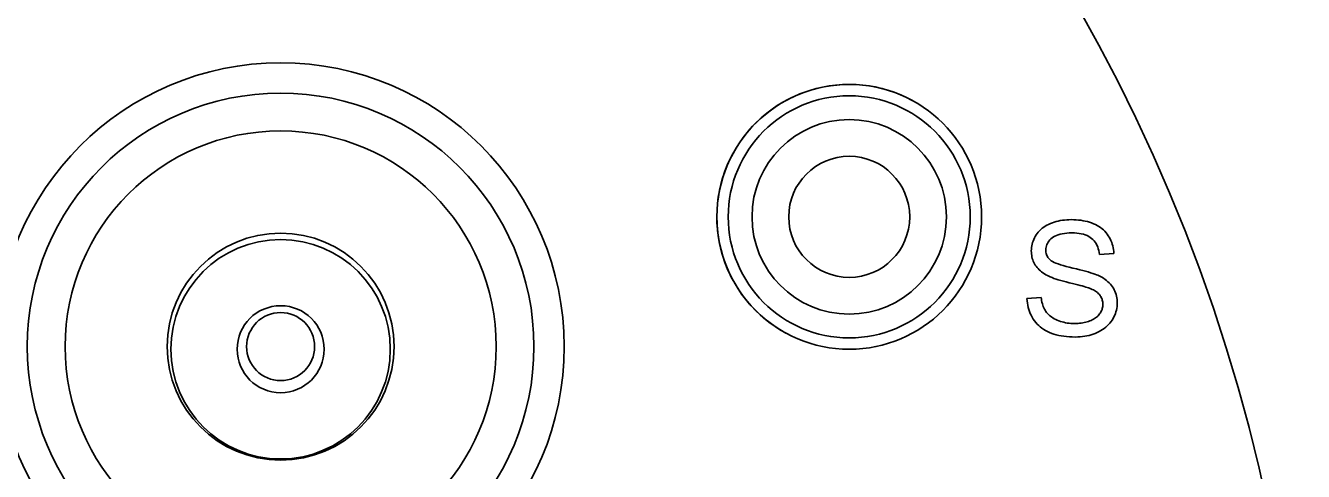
# Model space of a CAD drawing. Extents: x 23 to 417, y 3 to 294.
# Drawn here: x 153.62 to 166.29, y 112.77 to 117.19 of the extents above; entities that cross this region are included whole.
import ezdxf

# ---------------------------------------------------------------- set-up
doc = ezdxf.new("R2010")
doc.units = 0
doc.layers.get('0').update_dxf_attribs({"lineweight": 13})

msp = doc.modelspace()

# ---------------------------------------------------------------- linework, layer by layer
at = {"color": 7, "lineweight": 35, "ltscale": 0.000472129}
msp.add_line((163.7277, 115.1966), (163.7441, 115.206), dxfattribs=at)
at = {"color": 7, "lineweight": 35, "ltscale": 0.000483133}
msp.add_line((163.7441, 115.206), (163.7613, 115.2148), dxfattribs=at)
at = {"color": 7, "lineweight": 35, "ltscale": 0.000495701}
msp.add_line((163.7613, 115.2148), (163.7794, 115.2228), dxfattribs=at)
at = {"color": 7, "lineweight": 35, "ltscale": 0.000503632}
msp.add_line((163.7794, 115.2228), (163.7982, 115.2301), dxfattribs=at)
at = {"color": 7, "lineweight": 35, "ltscale": 0.000506748}
msp.add_line((163.7982, 115.2301), (163.8174, 115.2366), dxfattribs=at)
at = {"color": 7, "lineweight": 35, "ltscale": 0.000510779}
msp.add_line((163.8174, 115.2366), (163.837, 115.2424), dxfattribs=at)
at = {"color": 7, "lineweight": 35, "ltscale": 0.000515919}
msp.add_line((163.837, 115.2424), (163.857, 115.2474), dxfattribs=at)
at = {"color": 7, "lineweight": 35, "ltscale": 0.00052149}
msp.add_line((163.857, 115.2474), (163.8775, 115.2516), dxfattribs=at)
at = {"color": 7, "lineweight": 35, "ltscale": 0.000528402}
msp.add_line((163.8775, 115.2516), (163.8983, 115.255), dxfattribs=at)
at = {"color": 7, "lineweight": 35, "ltscale": 0.000536093}
msp.add_line((163.8983, 115.255), (163.9196, 115.2577), dxfattribs=at)
at = {"color": 7, "lineweight": 35, "ltscale": 0.000543979}
msp.add_line((163.9196, 115.2577), (163.9413, 115.2596), dxfattribs=at)
at = {"color": 7, "lineweight": 35, "ltscale": 0.000552924}
msp.add_line((163.9413, 115.2596), (163.9633, 115.2608), dxfattribs=at)
at = {"color": 7, "lineweight": 35, "ltscale": 0.000562842}
msp.add_line((163.9633, 115.2608), (163.9859, 115.2612), dxfattribs=at)
at = {"color": 7, "lineweight": 35, "ltscale": 0.000618062}
msp.add_line((163.9859, 115.2612), (164.0106, 115.2608), dxfattribs=at)
at = {"color": 7, "lineweight": 35, "ltscale": 0.000604141}
msp.add_line((164.0106, 115.2608), (164.0347, 115.2596), dxfattribs=at)
at = {"color": 7, "lineweight": 35, "ltscale": 0.000590657}
msp.add_line((164.0347, 115.2596), (164.0583, 115.2576), dxfattribs=at)
at = {"color": 7, "lineweight": 35, "ltscale": 0.000577972}
msp.add_line((164.0583, 115.2576), (164.0812, 115.2547), dxfattribs=at)
at = {"color": 7, "lineweight": 35, "ltscale": 0.000566362}
msp.add_line((164.0812, 115.2547), (164.1036, 115.2511), dxfattribs=at)
at = {"color": 7, "lineweight": 35, "ltscale": 0.000555312}
msp.add_line((164.1036, 115.2511), (164.1253, 115.2467), dxfattribs=at)
at = {"color": 7, "lineweight": 35, "ltscale": 0.00054527}
msp.add_line((164.1253, 115.2467), (164.1465, 115.2414), dxfattribs=at)
at = {"color": 7, "lineweight": 35, "ltscale": 0.000536418}
msp.add_line((164.1465, 115.2414), (164.1671, 115.2354), dxfattribs=at)
at = {"color": 7, "lineweight": 35, "ltscale": 0.000528291}
msp.add_line((164.1671, 115.2354), (164.1871, 115.2286), dxfattribs=at)
at = {"color": 7, "lineweight": 35, "ltscale": 0.000521616}
msp.add_line((164.1871, 115.2286), (164.2065, 115.2209), dxfattribs=at)
at = {"color": 7, "lineweight": 35, "ltscale": 0.000512054}
msp.add_line((164.2065, 115.2209), (164.2252, 115.2125), dxfattribs=at)
at = {"color": 7, "lineweight": 35, "ltscale": 0.000500589}
msp.add_line((164.2252, 115.2125), (164.2429, 115.2033), dxfattribs=at)
at = {"color": 7, "lineweight": 35, "ltscale": 0.000490427}
msp.add_line((164.2429, 115.2033), (164.2598, 115.1933), dxfattribs=at)
at = {"color": 7, "lineweight": 35, "ltscale": 0.000424906}
msp.add_line((163.6136, 115.065), (163.6208, 115.0803), dxfattribs=at)
at = {"color": 7, "lineweight": 35, "ltscale": 0.000430658}
msp.add_line((163.6208, 115.0803), (163.629, 115.0955), dxfattribs=at)
at = {"color": 7, "lineweight": 35, "ltscale": 0.000438125}
msp.add_line((163.629, 115.0955), (163.6382, 115.1104), dxfattribs=at)
at = {"color": 7, "lineweight": 35, "ltscale": 0.000441069}
msp.add_line((163.6382, 115.1104), (163.6484, 115.1248), dxfattribs=at)
at = {"color": 7, "lineweight": 35, "ltscale": 0.000440076}
msp.add_line((163.6484, 115.1248), (163.6593, 115.1386), dxfattribs=at)
at = {"color": 7, "lineweight": 35, "ltscale": 0.000441071}
msp.add_line((163.6593, 115.1386), (163.6712, 115.1516), dxfattribs=at)
at = {"color": 7, "lineweight": 35, "ltscale": 0.000443725}
msp.add_line((163.6712, 115.1516), (163.684, 115.1639), dxfattribs=at)
at = {"color": 7, "lineweight": 35, "ltscale": 0.000448199}
msp.add_line((163.684, 115.1639), (163.6977, 115.1755), dxfattribs=at)
at = {"color": 7, "lineweight": 35, "ltscale": 0.000454384}
msp.add_line((163.6977, 115.1755), (163.7123, 115.1864), dxfattribs=at)
at = {"color": 7, "lineweight": 35, "ltscale": 0.000462706}
msp.add_line((163.7123, 115.1864), (163.7277, 115.1966), dxfattribs=at)
at = {"color": 7, "lineweight": 35, "ltscale": 0.000387281}
msp.add_line((163.7952, 115.0805), (163.7834, 115.0704), dxfattribs=at)
at = {"color": 7, "lineweight": 35, "ltscale": 0.000402629}
msp.add_line((163.8082, 115.0899), (163.7952, 115.0805), dxfattribs=at)
at = {"color": 7, "lineweight": 35, "ltscale": 0.000420454}
msp.add_line((163.8228, 115.0983), (163.8082, 115.0899), dxfattribs=at)
at = {"color": 7, "lineweight": 35, "ltscale": 0.000441484}
msp.add_line((163.8388, 115.1057), (163.8228, 115.0983), dxfattribs=at)
at = {"color": 7, "lineweight": 35, "ltscale": 0.000465803}
msp.add_line((163.8563, 115.1121), (163.8388, 115.1057), dxfattribs=at)
at = {"color": 7, "lineweight": 35, "ltscale": 0.000492959}
msp.add_line((163.8753, 115.1176), (163.8563, 115.1121), dxfattribs=at)
at = {"color": 7, "lineweight": 35, "ltscale": 0.000522407}
msp.add_line((163.8957, 115.122), (163.8753, 115.1176), dxfattribs=at)
at = {"color": 7, "lineweight": 35, "ltscale": 0.000553856}
msp.add_line((163.9176, 115.1255), (163.8957, 115.122), dxfattribs=at)
at = {"color": 7, "lineweight": 35, "ltscale": 0.000586913}
msp.add_line((163.9409, 115.128), (163.9176, 115.1255), dxfattribs=at)
at = {"color": 7, "lineweight": 35, "ltscale": 0.000621383}
msp.add_line((163.9657, 115.1295), (163.9409, 115.128), dxfattribs=at)
at = {"color": 7, "lineweight": 35, "ltscale": 0.000657284}
msp.add_line((163.992, 115.13), (163.9657, 115.1295), dxfattribs=at)
at = {"color": 7, "lineweight": 35, "ltscale": 0.000632718}
msp.add_line((164.0173, 115.1294), (163.992, 115.13), dxfattribs=at)
at = {"color": 7, "lineweight": 35, "ltscale": 0.000602216}
msp.add_line((164.0413, 115.1278), (164.0173, 115.1294), dxfattribs=at)
at = {"color": 7, "lineweight": 35, "ltscale": 0.000573402}
msp.add_line((164.0641, 115.1251), (164.0413, 115.1278), dxfattribs=at)
at = {"color": 7, "lineweight": 35, "ltscale": 0.000545958}
msp.add_line((164.0856, 115.1212), (164.0641, 115.1251), dxfattribs=at)
at = {"color": 7, "lineweight": 35, "ltscale": 0.000520722}
msp.add_line((164.1059, 115.1163), (164.0856, 115.1212), dxfattribs=at)
at = {"color": 7, "lineweight": 35, "ltscale": 0.000497485}
msp.add_line((164.1248, 115.1103), (164.1059, 115.1163), dxfattribs=at)
at = {"color": 7, "lineweight": 35, "ltscale": 0.000476709}
msp.add_line((164.1425, 115.1033), (164.1248, 115.1103), dxfattribs=at)
at = {"color": 7, "lineweight": 35, "ltscale": 0.000459086}
msp.add_line((164.159, 115.0951), (164.1425, 115.1033), dxfattribs=at)
at = {"color": 7, "lineweight": 35, "ltscale": 0.000444545}
msp.add_line((164.1742, 115.0858), (164.159, 115.0951), dxfattribs=at)
at = {"color": 7, "lineweight": 35, "ltscale": 0.000433286}
msp.add_line((164.1881, 115.0755), (164.1742, 115.0858), dxfattribs=at)
at = {"color": 7, "lineweight": 35, "ltscale": 0.000427486}
msp.add_line((164.2008, 115.0641), (164.1881, 115.0755), dxfattribs=at)
at = {"color": 7, "lineweight": 35, "ltscale": 0.00048181}
msp.add_line((164.2598, 115.1933), (164.2759, 115.1826), dxfattribs=at)
at = {"color": 7, "lineweight": 35, "ltscale": 0.000474757}
msp.add_line((164.2759, 115.1826), (164.291, 115.1711), dxfattribs=at)
at = {"color": 7, "lineweight": 35, "ltscale": 0.000469898}
msp.add_line((164.291, 115.1711), (164.3053, 115.1589), dxfattribs=at)
at = {"color": 7, "lineweight": 35, "ltscale": 0.000465956}
msp.add_line((164.3053, 115.1589), (164.3186, 115.1459), dxfattribs=at)
at = {"color": 7, "lineweight": 35, "ltscale": 0.000464625}
msp.add_line((164.3186, 115.1459), (164.3311, 115.1321), dxfattribs=at)
at = {"color": 7, "lineweight": 35, "ltscale": 0.000464504}
msp.add_line((164.3311, 115.1321), (164.3427, 115.1176), dxfattribs=at)
at = {"color": 7, "lineweight": 35, "ltscale": 0.000466649}
msp.add_line((164.3427, 115.1176), (164.3534, 115.1023), dxfattribs=at)
at = {"color": 7, "lineweight": 35, "ltscale": 0.0004662}
msp.add_line((164.3534, 115.1023), (164.3633, 115.0865), dxfattribs=at)
at = {"color": 7, "lineweight": 35, "ltscale": 0.000463206}
msp.add_line((164.3633, 115.0865), (164.3721, 115.0702), dxfattribs=at)
at = {"color": 7, "lineweight": 35, "ltscale": 0.00042331}
msp.add_line((163.5899, 114.9512), (163.5904, 114.9681), dxfattribs=at)
at = {"color": 7, "lineweight": 35, "ltscale": 0.000384093}
msp.add_line((163.5903, 114.9358), (163.5899, 114.9512), dxfattribs=at)
at = {"color": 7, "lineweight": 35, "ltscale": 0.000418986}
msp.add_line((163.5904, 114.9681), (163.5918, 114.9848), dxfattribs=at)
at = {"color": 7, "lineweight": 35, "ltscale": 0.000416391}
msp.add_line((163.5918, 114.9848), (163.5942, 115.0013), dxfattribs=at)
at = {"color": 7, "lineweight": 35, "ltscale": 0.000415266}
msp.add_line((163.5942, 115.0013), (163.5976, 115.0175), dxfattribs=at)
at = {"color": 7, "lineweight": 35, "ltscale": 0.000415318}
msp.add_line((163.5976, 115.0175), (163.602, 115.0336), dxfattribs=at)
at = {"color": 7, "lineweight": 35, "ltscale": 0.000417185}
msp.add_line((163.602, 115.0336), (163.6073, 115.0494), dxfattribs=at)
at = {"color": 7, "lineweight": 35, "ltscale": 0.000420128}
msp.add_line((163.6073, 115.0494), (163.6136, 115.065), dxfattribs=at)
at = {"color": 7, "lineweight": 35, "ltscale": 0.000344241}
msp.add_line((163.734, 114.9749), (163.7334, 114.9611), dxfattribs=at)
at = {"color": 7, "lineweight": 35, "ltscale": 0.000298023}
msp.add_line((163.7334, 114.9611), (163.7338, 114.9492), dxfattribs=at)
at = {"color": 7, "lineweight": 35, "ltscale": 0.000288849}
msp.add_line((163.7338, 114.9492), (163.7351, 114.9377), dxfattribs=at)
at = {"color": 7, "lineweight": 35, "ltscale": 0.000337083}
msp.add_line((163.7359, 114.9882), (163.734, 114.9749), dxfattribs=at)
at = {"color": 7, "lineweight": 35, "ltscale": 0.000332954}
msp.add_line((163.739, 115.0012), (163.7359, 114.9882), dxfattribs=at)
at = {"color": 7, "lineweight": 35, "ltscale": 0.00033161}
msp.add_line((163.7433, 115.0137), (163.739, 115.0012), dxfattribs=at)
at = {"color": 7, "lineweight": 35, "ltscale": 0.000333613}
msp.add_line((163.7488, 115.0259), (163.7433, 115.0137), dxfattribs=at)
at = {"color": 7, "lineweight": 35, "ltscale": 0.000338954}
msp.add_line((163.7556, 115.0376), (163.7488, 115.0259), dxfattribs=at)
at = {"color": 7, "lineweight": 35, "ltscale": 0.000347224}
msp.add_line((163.7637, 115.0489), (163.7556, 115.0376), dxfattribs=at)
at = {"color": 7, "lineweight": 35, "ltscale": 0.000357865}
msp.add_line((163.7729, 115.0599), (163.7637, 115.0489), dxfattribs=at)
at = {"color": 7, "lineweight": 35, "ltscale": 0.00037143}
msp.add_line((163.7834, 115.0704), (163.7729, 115.0599), dxfattribs=at)
at = {"color": 7, "lineweight": 35, "ltscale": 0.000426303}
msp.add_line((164.2124, 115.0516), (164.2008, 115.0641), dxfattribs=at)
at = {"color": 7, "lineweight": 35, "ltscale": 0.000428092}
msp.add_line((164.223, 115.0381), (164.2124, 115.0516), dxfattribs=at)
at = {"color": 7, "lineweight": 35, "ltscale": 0.000433521}
msp.add_line((164.2324, 115.0235), (164.223, 115.0381), dxfattribs=at)
at = {"color": 7, "lineweight": 35, "ltscale": 0.000442089}
msp.add_line((164.2407, 115.0079), (164.2324, 115.0235), dxfattribs=at)
at = {"color": 7, "lineweight": 35, "ltscale": 0.000453719}
msp.add_line((164.248, 114.9913), (164.2407, 115.0079), dxfattribs=at)
at = {"color": 7, "lineweight": 35, "ltscale": 0.000467952}
msp.add_line((164.2541, 114.9736), (164.248, 114.9913), dxfattribs=at)
at = {"color": 7, "lineweight": 35, "ltscale": 0.000484703}
msp.add_line((164.2592, 114.9549), (164.2541, 114.9736), dxfattribs=at)
at = {"color": 7, "lineweight": 35, "ltscale": 0.000503865}
msp.add_line((164.2631, 114.9351), (164.2592, 114.9549), dxfattribs=at)
at = {"color": 7, "lineweight": 35, "ltscale": 0.000461753}
msp.add_line((164.3721, 115.0702), (164.38, 115.0535), dxfattribs=at)
at = {"color": 7, "lineweight": 35, "ltscale": 0.000461748}
msp.add_line((164.38, 115.0535), (164.387, 115.0364), dxfattribs=at)
at = {"color": 7, "lineweight": 35, "ltscale": 0.00046296}
msp.add_line((164.387, 115.0364), (164.393, 115.0189), dxfattribs=at)
at = {"color": 7, "lineweight": 35, "ltscale": 0.000465827}
msp.add_line((164.393, 115.0189), (164.398, 115.0009), dxfattribs=at)
at = {"color": 7, "lineweight": 35, "ltscale": 0.000469902}
msp.add_line((164.398, 115.0009), (164.4021, 114.9826), dxfattribs=at)
at = {"color": 7, "lineweight": 35, "ltscale": 0.000475491}
msp.add_line((164.4021, 114.9826), (164.4053, 114.9638), dxfattribs=at)
at = {"color": 7, "lineweight": 35, "ltscale": 0.000482599}
msp.add_line((164.4053, 114.9638), (164.4074, 114.9447), dxfattribs=at)
at = {"color": 7, "lineweight": 35, "ltscale": 0.000377372}
msp.add_line((163.5915, 114.9208), (163.5903, 114.9358), dxfattribs=at)
at = {"color": 7, "lineweight": 35, "ltscale": 0.000372098}
msp.add_line((163.5934, 114.906), (163.5915, 114.9208), dxfattribs=at)
at = {"color": 7, "lineweight": 35, "ltscale": 0.000367906}
msp.add_line((163.5962, 114.8915), (163.5934, 114.906), dxfattribs=at)
at = {"color": 7, "lineweight": 35, "ltscale": 0.000364941}
msp.add_line((163.5998, 114.8774), (163.5962, 114.8915), dxfattribs=at)
at = {"color": 7, "lineweight": 35, "ltscale": 0.000363034}
msp.add_line((163.6041, 114.8635), (163.5998, 114.8774), dxfattribs=at)
at = {"color": 7, "lineweight": 35, "ltscale": 0.000362276}
msp.add_line((163.6092, 114.85), (163.6041, 114.8635), dxfattribs=at)
at = {"color": 7, "lineweight": 35, "ltscale": 0.000363205}
msp.add_line((163.6152, 114.8367), (163.6092, 114.85), dxfattribs=at)
at = {"color": 7, "lineweight": 35, "ltscale": 0.000364953}
msp.add_line((163.6219, 114.8238), (163.6152, 114.8367), dxfattribs=at)
at = {"color": 7, "lineweight": 35, "ltscale": 0.000367901}
msp.add_line((163.6294, 114.8111), (163.6219, 114.8238), dxfattribs=at)
at = {"color": 7, "lineweight": 35, "ltscale": 0.000281724}
msp.add_line((163.7351, 114.9377), (163.7373, 114.9267), dxfattribs=at)
at = {"color": 7, "lineweight": 35, "ltscale": 0.00027627}
msp.add_line((163.7373, 114.9267), (163.7404, 114.9161), dxfattribs=at)
at = {"color": 7, "lineweight": 35, "ltscale": 0.000272984}
msp.add_line((163.7404, 114.9161), (163.7443, 114.9059), dxfattribs=at)
at = {"color": 7, "lineweight": 35, "ltscale": 0.000272155}
msp.add_line((163.7443, 114.9059), (163.7491, 114.8961), dxfattribs=at)
at = {"color": 7, "lineweight": 35, "ltscale": 0.000273354}
msp.add_line((163.7491, 114.8961), (163.7548, 114.8868), dxfattribs=at)
at = {"color": 7, "lineweight": 35, "ltscale": 0.000276434}
msp.add_line((163.7548, 114.8868), (163.7614, 114.8779), dxfattribs=at)
at = {"color": 7, "lineweight": 35, "ltscale": 0.000281797}
msp.add_line((163.7614, 114.8779), (163.7688, 114.8694), dxfattribs=at)
at = {"color": 7, "lineweight": 35, "ltscale": 0.000289134}
msp.add_line((163.7688, 114.8694), (163.7771, 114.8614), dxfattribs=at)
at = {"color": 7, "lineweight": 35, "ltscale": 0.000317254}
msp.add_line((163.7771, 114.8614), (163.7871, 114.8535), dxfattribs=at)
at = {"color": 7, "lineweight": 35, "ltscale": 0.000374745}
msp.add_line((163.7871, 114.8535), (163.7999, 114.8456), dxfattribs=at)
at = {"color": 7, "lineweight": 35, "ltscale": 0.00043569}
msp.add_line((163.7999, 114.8456), (163.8154, 114.8377), dxfattribs=at)
at = {"color": 7, "lineweight": 35, "ltscale": 0.000498827}
msp.add_line((163.8154, 114.8377), (163.8337, 114.8298), dxfattribs=at)
at = {"color": 7, "lineweight": 35, "ltscale": 0.000563233}
msp.add_line((163.8337, 114.8298), (163.8547, 114.8217), dxfattribs=at)
at = {"color": 7, "lineweight": 35, "ltscale": 0.000628613}
msp.add_line((163.8547, 114.8217), (163.8786, 114.8137), dxfattribs=at)
at = {"color": 7, "lineweight": 35, "ltscale": 0.000525297}
msp.add_line((164.266, 114.9143), (164.2631, 114.9351), dxfattribs=at)
at = {"color": 7, "lineweight": 35, "ltscale": 0.003578}
msp.add_line((164.4087, 114.9251), (164.266, 114.9143), dxfattribs=at)
at = {"color": 7, "lineweight": 35, "ltscale": 0.000490798}
msp.add_line((164.4074, 114.9447), (164.4087, 114.9251), dxfattribs=at)
at = {"color": 7, "lineweight": 35, "ltscale": 0.000371143}
msp.add_line((163.6377, 114.7988), (163.6294, 114.8111), dxfattribs=at)
at = {"color": 7, "lineweight": 35, "ltscale": 0.000375209}
msp.add_line((163.6469, 114.7869), (163.6377, 114.7988), dxfattribs=at)
at = {"color": 7, "lineweight": 35, "ltscale": 0.0003801}
msp.add_line((163.6568, 114.7754), (163.6469, 114.7869), dxfattribs=at)
at = {"color": 7, "lineweight": 35, "ltscale": 0.000386427}
msp.add_line((163.6676, 114.7643), (163.6568, 114.7754), dxfattribs=at)
at = {"color": 7, "lineweight": 35, "ltscale": 0.000394243}
msp.add_line((163.6792, 114.7536), (163.6676, 114.7643), dxfattribs=at)
at = {"color": 7, "lineweight": 35, "ltscale": 0.000402755}
msp.add_line((163.6916, 114.7434), (163.6792, 114.7536), dxfattribs=at)
at = {"color": 7, "lineweight": 35, "ltscale": 0.000412798}
msp.add_line((163.7048, 114.7335), (163.6916, 114.7434), dxfattribs=at)
at = {"color": 7, "lineweight": 35, "ltscale": 0.000423814}
msp.add_line((163.7189, 114.724), (163.7048, 114.7335), dxfattribs=at)
at = {"color": 7, "lineweight": 35, "ltscale": 0.000435609}
msp.add_line((163.7338, 114.715), (163.7189, 114.724), dxfattribs=at)
at = {"color": 7, "lineweight": 35, "ltscale": 0.000448053}
msp.add_line((163.7495, 114.7064), (163.7338, 114.715), dxfattribs=at)
at = {"color": 7, "lineweight": 35, "ltscale": 0.000372843}
msp.add_line((163.7629, 114.6997), (163.7495, 114.7064), dxfattribs=at)
at = {"color": 7, "lineweight": 35, "ltscale": 0.00041604}
msp.add_line((163.7781, 114.693), (163.7629, 114.6997), dxfattribs=at)
at = {"color": 7, "lineweight": 35, "ltscale": 0.000695186}
msp.add_line((163.8786, 114.8137), (163.9052, 114.8056), dxfattribs=at)
at = {"color": 7, "lineweight": 35, "ltscale": 0.000761649}
msp.add_line((163.9052, 114.8056), (163.9345, 114.7975), dxfattribs=at)
at = {"color": 7, "lineweight": 35, "ltscale": 0.000829076}
msp.add_line((163.9345, 114.7975), (163.9667, 114.7894), dxfattribs=at)
at = {"color": 7, "lineweight": 35, "ltscale": 0.000896601}
msp.add_line((163.9667, 114.7894), (164.0016, 114.7812), dxfattribs=at)
at = {"color": 7, "lineweight": 35, "ltscale": 0.000902013}
msp.add_line((164.0016, 114.7812), (164.0368, 114.7731), dxfattribs=at)
at = {"color": 7, "lineweight": 35, "ltscale": 0.000845352}
msp.add_line((164.0368, 114.7731), (164.0696, 114.7652), dxfattribs=at)
at = {"color": 7, "lineweight": 35, "ltscale": 0.000788826}
msp.add_line((164.0696, 114.7652), (164.1002, 114.7575), dxfattribs=at)
at = {"color": 7, "lineweight": 35, "ltscale": 0.000732397}
msp.add_line((164.1002, 114.7575), (164.1286, 114.75), dxfattribs=at)
at = {"color": 7, "lineweight": 35, "ltscale": 0.000675846}
msp.add_line((164.1286, 114.75), (164.1546, 114.7427), dxfattribs=at)
at = {"color": 7, "lineweight": 35, "ltscale": 0.000619703}
msp.add_line((164.1546, 114.7427), (164.1783, 114.7356), dxfattribs=at)
at = {"color": 7, "lineweight": 35, "ltscale": 0.000564054}
msp.add_line((164.1783, 114.7356), (164.1998, 114.7288), dxfattribs=at)
at = {"color": 7, "lineweight": 35, "ltscale": 0.000508134}
msp.add_line((164.1998, 114.7288), (164.219, 114.7221), dxfattribs=at)
at = {"color": 7, "lineweight": 35, "ltscale": 0.000452766}
msp.add_line((164.219, 114.7221), (164.236, 114.7157), dxfattribs=at)
at = {"color": 7, "lineweight": 35, "ltscale": 0.000397879}
msp.add_line((164.236, 114.7157), (164.2506, 114.7094), dxfattribs=at)
at = {"color": 7, "lineweight": 35, "ltscale": 0.000531795}
msp.add_line((164.2506, 114.7094), (164.2697, 114.7001), dxfattribs=at)
at = {"color": 7, "lineweight": 35, "ltscale": 0.000514478}
msp.add_line((164.2697, 114.7001), (164.2878, 114.6903), dxfattribs=at)
at = {"color": 7, "lineweight": 35, "ltscale": 0.000459554}
msp.add_line((163.7952, 114.6862), (163.7781, 114.693), dxfattribs=at)
at = {"color": 7, "lineweight": 35, "ltscale": 0.000503679}
msp.add_line((163.8141, 114.6793), (163.7952, 114.6862), dxfattribs=at)
at = {"color": 7, "lineweight": 35, "ltscale": 0.000548358}
msp.add_line((163.8349, 114.6723), (163.8141, 114.6793), dxfattribs=at)
at = {"color": 7, "lineweight": 35, "ltscale": 0.000593076}
msp.add_line((163.8575, 114.6652), (163.8349, 114.6723), dxfattribs=at)
at = {"color": 7, "lineweight": 35, "ltscale": 0.000638111}
msp.add_line((163.882, 114.6581), (163.8575, 114.6652), dxfattribs=at)
at = {"color": 7, "lineweight": 35, "ltscale": 0.000683251}
msp.add_line((163.9084, 114.6509), (163.882, 114.6581), dxfattribs=at)
at = {"color": 7, "lineweight": 35, "ltscale": 0.00072883}
msp.add_line((163.9366, 114.6435), (163.9084, 114.6509), dxfattribs=at)
at = {"color": 7, "lineweight": 35, "ltscale": 0.000774342}
msp.add_line((163.9667, 114.6361), (163.9366, 114.6435), dxfattribs=at)
at = {"color": 7, "lineweight": 35, "ltscale": 0.000769206}
msp.add_line((163.9966, 114.6289), (163.9667, 114.6361), dxfattribs=at)
at = {"color": 7, "lineweight": 35, "ltscale": 0.00071353}
msp.add_line((164.0243, 114.622), (163.9966, 114.6289), dxfattribs=at)
at = {"color": 7, "lineweight": 35, "ltscale": 0.000658165}
msp.add_line((164.0498, 114.6156), (164.0243, 114.622), dxfattribs=at)
at = {"color": 7, "lineweight": 35, "ltscale": 0.000602556}
msp.add_line((164.0731, 114.6095), (164.0498, 114.6156), dxfattribs=at)
at = {"color": 7, "lineweight": 35, "ltscale": 0.00054688}
msp.add_line((164.0943, 114.6038), (164.0731, 114.6095), dxfattribs=at)
at = {"color": 7, "lineweight": 35, "ltscale": 0.000491404}
msp.add_line((164.1132, 114.5985), (164.0943, 114.6038), dxfattribs=at)
at = {"color": 7, "lineweight": 35, "ltscale": 0.000436097}
msp.add_line((164.1299, 114.5936), (164.1132, 114.5985), dxfattribs=at)
at = {"color": 7, "lineweight": 35, "ltscale": 0.00038044}
msp.add_line((164.1445, 114.5891), (164.1299, 114.5936), dxfattribs=at)
at = {"color": 7, "lineweight": 35, "ltscale": 0.000325434}
msp.add_line((164.1568, 114.585), (164.1445, 114.5891), dxfattribs=at)
at = {"color": 7, "lineweight": 35, "ltscale": 0.000270278}
msp.add_line((164.167, 114.5813), (164.1568, 114.585), dxfattribs=at)
at = {"color": 7, "lineweight": 35, "ltscale": 0.000369602}
msp.add_line((164.1807, 114.5758), (164.167, 114.5813), dxfattribs=at)
at = {"color": 7, "lineweight": 35, "ltscale": 0.000353755}
msp.add_line((164.1936, 114.57), (164.1807, 114.5758), dxfattribs=at)
at = {"color": 7, "lineweight": 35, "ltscale": 0.000338171}
msp.add_line((164.2057, 114.564), (164.1936, 114.57), dxfattribs=at)
at = {"color": 7, "lineweight": 35, "ltscale": 0.000498067}
msp.add_line((164.2878, 114.6903), (164.3049, 114.6801), dxfattribs=at)
at = {"color": 7, "lineweight": 35, "ltscale": 0.000482772}
msp.add_line((164.3049, 114.6801), (164.321, 114.6693), dxfattribs=at)
at = {"color": 7, "lineweight": 35, "ltscale": 0.000468702}
msp.add_line((164.321, 114.6693), (164.336, 114.6581), dxfattribs=at)
at = {"color": 7, "lineweight": 35, "ltscale": 0.000456351}
msp.add_line((164.336, 114.6581), (164.35, 114.6464), dxfattribs=at)
at = {"color": 7, "lineweight": 35, "ltscale": 0.000444869}
msp.add_line((164.35, 114.6464), (164.3629, 114.6342), dxfattribs=at)
at = {"color": 7, "lineweight": 35, "ltscale": 0.000435361}
msp.add_line((164.3629, 114.6342), (164.3749, 114.6215), dxfattribs=at)
at = {"color": 7, "lineweight": 35, "ltscale": 0.000427305}
msp.add_line((164.3749, 114.6215), (164.3858, 114.6084), dxfattribs=at)
at = {"color": 7, "lineweight": 35, "ltscale": 0.000421263}
msp.add_line((164.3858, 114.6084), (164.3956, 114.5947), dxfattribs=at)
at = {"color": 7, "lineweight": 35, "ltscale": 0.000416726}
msp.add_line((164.3956, 114.5947), (164.4045, 114.5806), dxfattribs=at)
at = {"color": 7, "lineweight": 35, "ltscale": 0.000414078}
msp.add_line((164.4045, 114.5806), (164.4125, 114.5661), dxfattribs=at)
at = {"color": 7, "lineweight": 35, "ltscale": 0.003524}
msp.add_line((163.5469, 114.4784), (163.6873, 114.4907), dxfattribs=at)
at = {"color": 7, "lineweight": 35, "ltscale": 0.00055895}
msp.add_line((163.5481, 114.4561), (163.5469, 114.4784), dxfattribs=at)
at = {"color": 7, "lineweight": 35, "ltscale": 0.000549436}
msp.add_line((163.5504, 114.4343), (163.5481, 114.4561), dxfattribs=at)
at = {"color": 7, "lineweight": 35, "ltscale": 0.000418414}
msp.add_line((163.6873, 114.4907), (163.6896, 114.4741), dxfattribs=at)
at = {"color": 7, "lineweight": 35, "ltscale": 0.000405171}
msp.add_line((163.6896, 114.4741), (163.6924, 114.4582), dxfattribs=at)
at = {"color": 7, "lineweight": 35, "ltscale": 0.000393099}
msp.add_line((163.6924, 114.4582), (163.6957, 114.4428), dxfattribs=at)
at = {"color": 7, "lineweight": 35, "ltscale": 0.000381389}
msp.add_line((163.6957, 114.4428), (163.6996, 114.428), dxfattribs=at)
at = {"color": 7, "lineweight": 35, "ltscale": 0.000323618}
msp.add_line((164.2171, 114.5578), (164.2057, 114.564), dxfattribs=at)
at = {"color": 7, "lineweight": 35, "ltscale": 0.000309484}
msp.add_line((164.2276, 114.5512), (164.2171, 114.5578), dxfattribs=at)
at = {"color": 7, "lineweight": 35, "ltscale": 0.000296194}
msp.add_line((164.2373, 114.5445), (164.2276, 114.5512), dxfattribs=at)
at = {"color": 7, "lineweight": 35, "ltscale": 0.000284045}
msp.add_line((164.2463, 114.5375), (164.2373, 114.5445), dxfattribs=at)
at = {"color": 7, "lineweight": 35, "ltscale": 0.000272535}
msp.add_line((164.2544, 114.5302), (164.2463, 114.5375), dxfattribs=at)
at = {"color": 7, "lineweight": 35, "ltscale": 0.000262801}
msp.add_line((164.2617, 114.5227), (164.2544, 114.5302), dxfattribs=at)
at = {"color": 7, "lineweight": 35, "ltscale": 0.000254226}
msp.add_line((164.2683, 114.5149), (164.2617, 114.5227), dxfattribs=at)
at = {"color": 7, "lineweight": 35, "ltscale": 0.000248091}
msp.add_line((164.2741, 114.5069), (164.2683, 114.5149), dxfattribs=at)
at = {"color": 7, "lineweight": 35, "ltscale": 0.00024527}
msp.add_line((164.2793, 114.4985), (164.2741, 114.5069), dxfattribs=at)
at = {"color": 7, "lineweight": 35, "ltscale": 0.00024334}
msp.add_line((164.2839, 114.49), (164.2793, 114.4985), dxfattribs=at)
at = {"color": 7, "lineweight": 35, "ltscale": 0.000242542}
msp.add_line((164.2879, 114.4811), (164.2839, 114.49), dxfattribs=at)
at = {"color": 7, "lineweight": 35, "ltscale": 0.000242872}
msp.add_line((164.2913, 114.472), (164.2879, 114.4811), dxfattribs=at)
at = {"color": 7, "lineweight": 35, "ltscale": 0.000244623}
msp.add_line((164.294, 114.4626), (164.2913, 114.472), dxfattribs=at)
at = {"color": 7, "lineweight": 35, "ltscale": 0.000247104}
msp.add_line((164.2962, 114.453), (164.294, 114.4626), dxfattribs=at)
at = {"color": 7, "lineweight": 35, "ltscale": 0.00025099}
msp.add_line((164.2977, 114.4431), (164.2962, 114.453), dxfattribs=at)
at = {"color": 7, "lineweight": 35, "ltscale": 0.000255652}
msp.add_line((164.2986, 114.4329), (164.2977, 114.4431), dxfattribs=at)
at = {"color": 7, "lineweight": 35, "ltscale": 0.000412765}
msp.add_line((164.4125, 114.5661), (164.4195, 114.5511), dxfattribs=at)
at = {"color": 7, "lineweight": 35, "ltscale": 0.000413294}
msp.add_line((164.4195, 114.5511), (164.4256, 114.5358), dxfattribs=at)
at = {"color": 7, "lineweight": 35, "ltscale": 0.00041501}
msp.add_line((164.4256, 114.5358), (164.4308, 114.52), dxfattribs=at)
at = {"color": 7, "lineweight": 35, "ltscale": 0.000418842}
msp.add_line((164.4308, 114.52), (164.435, 114.5038), dxfattribs=at)
at = {"color": 7, "lineweight": 35, "ltscale": 0.000423683}
msp.add_line((164.435, 114.5038), (164.4382, 114.4871), dxfattribs=at)
at = {"color": 7, "lineweight": 35, "ltscale": 0.000430594}
msp.add_line((164.4382, 114.4871), (164.4406, 114.4701), dxfattribs=at)
at = {"color": 7, "lineweight": 35, "ltscale": 0.000438309}
msp.add_line((164.4406, 114.4701), (164.442, 114.4526), dxfattribs=at)
at = {"color": 7, "lineweight": 35, "ltscale": 0.000447596}
msp.add_line((164.442, 114.4526), (164.4425, 114.4347), dxfattribs=at)
at = {"color": 7, "lineweight": 35, "ltscale": 0.000541441}
msp.add_line((163.5538, 114.4129), (163.5504, 114.4343), dxfattribs=at)
at = {"color": 7, "lineweight": 35, "ltscale": 0.000535004}
msp.add_line((163.5583, 114.3919), (163.5538, 114.4129), dxfattribs=at)
at = {"color": 7, "lineweight": 35, "ltscale": 0.000530493}
msp.add_line((163.5639, 114.3715), (163.5583, 114.3919), dxfattribs=at)
at = {"color": 7, "lineweight": 35, "ltscale": 0.000527103}
msp.add_line((163.5706, 114.3515), (163.5639, 114.3715), dxfattribs=at)
at = {"color": 7, "lineweight": 35, "ltscale": 0.000526068}
msp.add_line((163.5785, 114.332), (163.5706, 114.3515), dxfattribs=at)
at = {"color": 7, "lineweight": 35, "ltscale": 0.000526156}
msp.add_line((163.5874, 114.3129), (163.5785, 114.332), dxfattribs=at)
at = {"color": 7, "lineweight": 35, "ltscale": 0.000370398}
msp.add_line((163.6996, 114.428), (163.7039, 114.4139), dxfattribs=at)
at = {"color": 7, "lineweight": 35, "ltscale": 0.000360288}
msp.add_line((163.7039, 114.4139), (163.7088, 114.4003), dxfattribs=at)
at = {"color": 7, "lineweight": 35, "ltscale": 0.000350967}
msp.add_line((163.7088, 114.4003), (163.7143, 114.3874), dxfattribs=at)
at = {"color": 7, "lineweight": 35, "ltscale": 0.000342421}
msp.add_line((163.7143, 114.3874), (163.7203, 114.3751), dxfattribs=at)
at = {"color": 7, "lineweight": 35, "ltscale": 0.000335131}
msp.add_line((163.7203, 114.3751), (163.7267, 114.3633), dxfattribs=at)
at = {"color": 7, "lineweight": 35, "ltscale": 0.000328936}
msp.add_line((163.7267, 114.3633), (163.7338, 114.3522), dxfattribs=at)
at = {"color": 7, "lineweight": 35, "ltscale": 0.000327969}
msp.add_line((163.7338, 114.3522), (163.7415, 114.3416), dxfattribs=at)
at = {"color": 7, "lineweight": 35, "ltscale": 0.000331728}
msp.add_line((163.7415, 114.3416), (163.75, 114.3314), dxfattribs=at)
at = {"color": 7, "lineweight": 35, "ltscale": 0.000337556}
msp.add_line((163.75, 114.3314), (163.7593, 114.3216), dxfattribs=at)
at = {"color": 7, "lineweight": 35, "ltscale": 0.00034478}
msp.add_line((163.7593, 114.3216), (163.7694, 114.3122), dxfattribs=at)
at = {"color": 7, "lineweight": 35, "ltscale": 0.000276805}
msp.add_line((164.253, 114.3092), (164.2604, 114.3175), dxfattribs=at)
at = {"color": 7, "lineweight": 35, "ltscale": 0.000273424}
msp.add_line((164.2604, 114.3175), (164.2671, 114.3261), dxfattribs=at)
at = {"color": 7, "lineweight": 35, "ltscale": 0.000269179}
msp.add_line((164.2671, 114.3261), (164.2732, 114.335), dxfattribs=at)
at = {"color": 7, "lineweight": 35, "ltscale": 0.000263934}
msp.add_line((164.2732, 114.335), (164.2786, 114.3441), dxfattribs=at)
at = {"color": 7, "lineweight": 35, "ltscale": 0.000259874}
msp.add_line((164.2786, 114.3441), (164.2833, 114.3533), dxfattribs=at)
at = {"color": 7, "lineweight": 35, "ltscale": 0.000256456}
msp.add_line((164.2833, 114.3533), (164.2875, 114.3627), dxfattribs=at)
at = {"color": 7, "lineweight": 35, "ltscale": 0.000254165}
msp.add_line((164.2875, 114.3627), (164.291, 114.3722), dxfattribs=at)
at = {"color": 7, "lineweight": 35, "ltscale": 0.000253281}
msp.add_line((164.291, 114.3722), (164.2939, 114.382), dxfattribs=at)
at = {"color": 7, "lineweight": 35, "ltscale": 0.000253145}
msp.add_line((164.2939, 114.382), (164.2961, 114.3918), dxfattribs=at)
at = {"color": 7, "lineweight": 35, "ltscale": 0.000254045}
msp.add_line((164.2961, 114.3918), (164.2977, 114.4019), dxfattribs=at)
at = {"color": 7, "lineweight": 35, "ltscale": 0.000255729}
msp.add_line((164.2977, 114.4019), (164.2986, 114.4121), dxfattribs=at)
at = {"color": 7, "lineweight": 35, "ltscale": 0.00026162}
msp.add_line((164.299, 114.4224), (164.2986, 114.4329), dxfattribs=at)
at = {"color": 7, "lineweight": 35, "ltscale": 0.000259043}
msp.add_line((164.2986, 114.4121), (164.299, 114.4224), dxfattribs=at)
at = {"color": 7, "lineweight": 35, "ltscale": 0.000453077}
msp.add_line((164.4173, 114.3141), (164.4096, 114.2977), dxfattribs=at)
at = {"color": 7, "lineweight": 35, "ltscale": 0.000447505}
msp.add_line((164.424, 114.3307), (164.4173, 114.3141), dxfattribs=at)
at = {"color": 7, "lineweight": 35, "ltscale": 0.000443677}
msp.add_line((164.4296, 114.3475), (164.424, 114.3307), dxfattribs=at)
at = {"color": 7, "lineweight": 35, "ltscale": 0.000441207}
msp.add_line((164.4342, 114.3645), (164.4296, 114.3475), dxfattribs=at)
at = {"color": 7, "lineweight": 35, "ltscale": 0.000439864}
msp.add_line((164.4378, 114.3818), (164.4342, 114.3645), dxfattribs=at)
at = {"color": 7, "lineweight": 35, "ltscale": 0.000440738}
msp.add_line((164.4404, 114.3992), (164.4378, 114.3818), dxfattribs=at)
at = {"color": 7, "lineweight": 35, "ltscale": 0.000442832}
msp.add_line((164.4419, 114.4168), (164.4404, 114.3992), dxfattribs=at)
at = {"color": 7, "lineweight": 35, "ltscale": 0.00044651}
msp.add_line((164.4425, 114.4347), (164.4419, 114.4168), dxfattribs=at)
at = {"color": 7, "lineweight": 35, "ltscale": 0.000528448}
msp.add_line((163.5975, 114.2943), (163.5874, 114.3129), dxfattribs=at)
at = {"color": 7, "lineweight": 35, "ltscale": 0.00053222}
msp.add_line((163.6087, 114.2762), (163.5975, 114.2943), dxfattribs=at)
at = {"color": 7, "lineweight": 35, "ltscale": 0.000531703}
msp.add_line((163.6209, 114.2588), (163.6087, 114.2762), dxfattribs=at)
at = {"color": 7, "lineweight": 35, "ltscale": 0.000527121}
msp.add_line((163.634, 114.2423), (163.6209, 114.2588), dxfattribs=at)
at = {"color": 7, "lineweight": 35, "ltscale": 0.000523977}
msp.add_line((163.6479, 114.2266), (163.634, 114.2423), dxfattribs=at)
at = {"color": 7, "lineweight": 35, "ltscale": 0.000523175}
msp.add_line((163.6628, 114.2119), (163.6479, 114.2266), dxfattribs=at)
at = {"color": 7, "lineweight": 35, "ltscale": 0.000524048}
msp.add_line((163.6785, 114.1981), (163.6628, 114.2119), dxfattribs=at)
at = {"color": 7, "lineweight": 35, "ltscale": 0.000527027}
msp.add_line((163.6952, 114.1851), (163.6785, 114.1981), dxfattribs=at)
at = {"color": 7, "lineweight": 35, "ltscale": 0.000352918}
msp.add_line((163.7694, 114.3122), (163.7803, 114.3033), dxfattribs=at)
at = {"color": 7, "lineweight": 35, "ltscale": 0.000362634}
msp.add_line((163.7803, 114.3033), (163.792, 114.2947), dxfattribs=at)
at = {"color": 7, "lineweight": 35, "ltscale": 0.000373135}
msp.add_line((163.792, 114.2947), (163.8045, 114.2866), dxfattribs=at)
at = {"color": 7, "lineweight": 35, "ltscale": 0.000385319}
msp.add_line((163.8045, 114.2866), (163.8179, 114.2789), dxfattribs=at)
at = {"color": 7, "lineweight": 35, "ltscale": 0.00039756}
msp.add_line((163.8179, 114.2789), (163.832, 114.2716), dxfattribs=at)
at = {"color": 7, "lineweight": 35, "ltscale": 0.000411437}
msp.add_line((163.832, 114.2716), (163.847, 114.2647), dxfattribs=at)
at = {"color": 7, "lineweight": 35, "ltscale": 0.000419621}
msp.add_line((163.847, 114.2647), (163.8625, 114.2584), dxfattribs=at)
at = {"color": 7, "lineweight": 35, "ltscale": 0.000422516}
msp.add_line((163.8625, 114.2584), (163.8784, 114.2527), dxfattribs=at)
at = {"color": 7, "lineweight": 35, "ltscale": 0.000426439}
msp.add_line((163.8784, 114.2527), (163.8947, 114.2477), dxfattribs=at)
at = {"color": 7, "lineweight": 35, "ltscale": 0.000431337}
msp.add_line((163.8947, 114.2477), (163.9114, 114.2434), dxfattribs=at)
at = {"color": 7, "lineweight": 35, "ltscale": 0.000436571}
msp.add_line((163.9114, 114.2434), (163.9285, 114.2397), dxfattribs=at)
at = {"color": 7, "lineweight": 35, "ltscale": 0.000442753}
msp.add_line((163.9285, 114.2397), (163.946, 114.2367), dxfattribs=at)
at = {"color": 7, "lineweight": 35, "ltscale": 0.000449828}
msp.add_line((163.946, 114.2367), (163.9638, 114.2343), dxfattribs=at)
at = {"color": 7, "lineweight": 35, "ltscale": 0.000457685}
msp.add_line((163.9638, 114.2343), (163.982, 114.2327), dxfattribs=at)
at = {"color": 7, "lineweight": 35, "ltscale": 0.000465852}
msp.add_line((163.982, 114.2327), (164.0006, 114.2317), dxfattribs=at)
at = {"color": 7, "lineweight": 35, "ltscale": 0.000475015}
msp.add_line((164.0006, 114.2317), (164.0196, 114.2313), dxfattribs=at)
at = {"color": 7, "lineweight": 35, "ltscale": 0.00042091}
msp.add_line((164.0196, 114.2313), (164.0365, 114.2316), dxfattribs=at)
at = {"color": 7, "lineweight": 35, "ltscale": 0.000411278}
msp.add_line((164.0365, 114.2316), (164.0529, 114.2324), dxfattribs=at)
at = {"color": 7, "lineweight": 35, "ltscale": 0.000402352}
msp.add_line((164.0529, 114.2324), (164.0689, 114.2336), dxfattribs=at)
at = {"color": 7, "lineweight": 35, "ltscale": 0.000393333}
msp.add_line((164.0689, 114.2336), (164.0846, 114.2354), dxfattribs=at)
at = {"color": 7, "lineweight": 35, "ltscale": 0.000385345}
msp.add_line((164.0846, 114.2354), (164.0998, 114.2377), dxfattribs=at)
at = {"color": 7, "lineweight": 35, "ltscale": 0.000377538}
msp.add_line((164.0998, 114.2377), (164.1147, 114.2405), dxfattribs=at)
at = {"color": 7, "lineweight": 35, "ltscale": 0.000370353}
msp.add_line((164.1147, 114.2405), (164.1291, 114.2438), dxfattribs=at)
at = {"color": 7, "lineweight": 35, "ltscale": 0.000363662}
msp.add_line((164.1291, 114.2438), (164.1431, 114.2476), dxfattribs=at)
at = {"color": 7, "lineweight": 35, "ltscale": 0.000357606}
msp.add_line((164.1431, 114.2476), (164.1568, 114.2519), dxfattribs=at)
at = {"color": 7, "lineweight": 35, "ltscale": 0.000352415}
msp.add_line((164.1568, 114.2519), (164.17, 114.2567), dxfattribs=at)
at = {"color": 7, "lineweight": 35, "ltscale": 0.000343669}
msp.add_line((164.17, 114.2567), (164.1827, 114.2619), dxfattribs=at)
at = {"color": 7, "lineweight": 35, "ltscale": 0.000332517}
msp.add_line((164.1827, 114.2619), (164.1948, 114.2675), dxfattribs=at)
at = {"color": 7, "lineweight": 35, "ltscale": 0.000321613}
msp.add_line((164.1948, 114.2675), (164.2062, 114.2736), dxfattribs=at)
at = {"color": 7, "lineweight": 35, "ltscale": 0.000311616}
msp.add_line((164.2062, 114.2736), (164.2169, 114.2799), dxfattribs=at)
at = {"color": 7, "lineweight": 35, "ltscale": 0.000302568}
msp.add_line((164.2169, 114.2799), (164.2269, 114.2867), dxfattribs=at)
at = {"color": 7, "lineweight": 35, "ltscale": 0.000294404}
msp.add_line((164.2269, 114.2867), (164.2363, 114.2938), dxfattribs=at)
at = {"color": 7, "lineweight": 35, "ltscale": 0.000287456}
msp.add_line((164.2363, 114.2938), (164.245, 114.3013), dxfattribs=at)
at = {"color": 7, "lineweight": 35, "ltscale": 0.000281419}
msp.add_line((164.245, 114.3013), (164.253, 114.3092), dxfattribs=at)
at = {"color": 7, "lineweight": 35, "ltscale": 0.000484632}
msp.add_line((164.3284, 114.1949), (164.3132, 114.1829), dxfattribs=at)
at = {"color": 7, "lineweight": 35, "ltscale": 0.00047889}
msp.add_line((164.3427, 114.2076), (164.3284, 114.1949), dxfattribs=at)
at = {"color": 7, "lineweight": 35, "ltscale": 0.00047442}
msp.add_line((164.3562, 114.221), (164.3427, 114.2076), dxfattribs=at)
at = {"color": 7, "lineweight": 35, "ltscale": 0.000471997}
msp.add_line((164.3687, 114.2351), (164.3562, 114.221), dxfattribs=at)
at = {"color": 7, "lineweight": 35, "ltscale": 0.00047092}
msp.add_line((164.3803, 114.25), (164.3687, 114.2351), dxfattribs=at)
at = {"color": 7, "lineweight": 35, "ltscale": 0.000471964}
msp.add_line((164.391, 114.2655), (164.3803, 114.25), dxfattribs=at)
at = {"color": 7, "lineweight": 35, "ltscale": 0.000468311}
msp.add_line((164.4008, 114.2815), (164.391, 114.2655), dxfattribs=at)
at = {"color": 7, "lineweight": 35, "ltscale": 0.000460313}
msp.add_line((164.4096, 114.2977), (164.4008, 114.2815), dxfattribs=at)
at = {"color": 7, "lineweight": 35, "ltscale": 0.000531859}
msp.add_line((163.7127, 114.1731), (163.6952, 114.1851), dxfattribs=at)
at = {"color": 7, "lineweight": 35, "ltscale": 0.000538106}
msp.add_line((163.7311, 114.1619), (163.7127, 114.1731), dxfattribs=at)
at = {"color": 7, "lineweight": 35, "ltscale": 0.000546374}
msp.add_line((163.7504, 114.1517), (163.7311, 114.1619), dxfattribs=at)
at = {"color": 7, "lineweight": 35, "ltscale": 0.000556455}
msp.add_line((163.7706, 114.1423), (163.7504, 114.1517), dxfattribs=at)
at = {"color": 7, "lineweight": 35, "ltscale": 0.000569157}
msp.add_line((163.7917, 114.1339), (163.7706, 114.1423), dxfattribs=at)
at = {"color": 7, "lineweight": 35, "ltscale": 0.000584738}
msp.add_line((163.8139, 114.1263), (163.7917, 114.1339), dxfattribs=at)
at = {"color": 7, "lineweight": 35, "ltscale": 0.000601598}
msp.add_line((163.837, 114.1196), (163.8139, 114.1263), dxfattribs=at)
at = {"color": 7, "lineweight": 35, "ltscale": 0.000619613}
msp.add_line((163.8611, 114.1138), (163.837, 114.1196), dxfattribs=at)
at = {"color": 7, "lineweight": 35, "ltscale": 0.00063927}
msp.add_line((163.8862, 114.1089), (163.8611, 114.1138), dxfattribs=at)
at = {"color": 7, "lineweight": 35, "ltscale": 0.000659952}
msp.add_line((163.9123, 114.1049), (163.8862, 114.1089), dxfattribs=at)
at = {"color": 7, "lineweight": 35, "ltscale": 0.000681372}
msp.add_line((163.9394, 114.1018), (163.9123, 114.1049), dxfattribs=at)
at = {"color": 7, "lineweight": 35, "ltscale": 0.000703727}
msp.add_line((163.9674, 114.0996), (163.9394, 114.1018), dxfattribs=at)
at = {"color": 7, "lineweight": 35, "ltscale": 0.000727483}
msp.add_line((163.9965, 114.0983), (163.9674, 114.0996), dxfattribs=at)
at = {"color": 7, "lineweight": 35, "ltscale": 0.000751091}
msp.add_line((164.0265, 114.0978), (163.9965, 114.0983), dxfattribs=at)
at = {"color": 7, "lineweight": 35, "ltscale": 0.00059663}
msp.add_line((164.0504, 114.0983), (164.0265, 114.0978), dxfattribs=at)
at = {"color": 7, "lineweight": 35, "ltscale": 0.000585154}
msp.add_line((164.0738, 114.0996), (164.0504, 114.0983), dxfattribs=at)
at = {"color": 7, "lineweight": 35, "ltscale": 0.000574871}
msp.add_line((164.0966, 114.1018), (164.0738, 114.0996), dxfattribs=at)
at = {"color": 7, "lineweight": 35, "ltscale": 0.000565195}
msp.add_line((164.119, 114.1049), (164.0966, 114.1018), dxfattribs=at)
at = {"color": 7, "lineweight": 35, "ltscale": 0.000557093}
msp.add_line((164.141, 114.1088), (164.119, 114.1049), dxfattribs=at)
at = {"color": 7, "lineweight": 35, "ltscale": 0.000549435}
msp.add_line((164.1624, 114.1137), (164.141, 114.1088), dxfattribs=at)
at = {"color": 7, "lineweight": 35, "ltscale": 0.000543114}
msp.add_line((164.1834, 114.1194), (164.1624, 114.1137), dxfattribs=at)
at = {"color": 7, "lineweight": 35, "ltscale": 0.000537867}
msp.add_line((164.2038, 114.126), (164.1834, 114.1194), dxfattribs=at)
at = {"color": 7, "lineweight": 35, "ltscale": 0.000533633}
msp.add_line((164.2238, 114.1336), (164.2038, 114.126), dxfattribs=at)
at = {"color": 7, "lineweight": 35, "ltscale": 0.000530595}
msp.add_line((164.2433, 114.1419), (164.2238, 114.1336), dxfattribs=at)
at = {"color": 7, "lineweight": 35, "ltscale": 0.000523349}
msp.add_line((164.2621, 114.1511), (164.2433, 114.1419), dxfattribs=at)
at = {"color": 7, "lineweight": 35, "ltscale": 0.000511703}
msp.add_line((164.2801, 114.161), (164.2621, 114.1511), dxfattribs=at)
at = {"color": 7, "lineweight": 35, "ltscale": 0.000501029}
msp.add_line((164.2971, 114.1716), (164.2801, 114.161), dxfattribs=at)
at = {"color": 7, "lineweight": 35, "ltscale": 0.000491939}
msp.add_line((164.3132, 114.1829), (164.2971, 114.1716), dxfattribs=at)
at = {"color": 7, "lineweight": 35}
for centre, radius in [((156.1448, 114.003), 2.8125), ((161.7836, 115.289), 1.3125), ((156.1448, 114.003), 2.5125), ((161.7836, 115.289), 1.2), ((161.7836, 115.289), 0.9638), ((156.1448, 114.003), 2.1375), ((161.7836, 115.289), 0.6), ((156.1448, 114.003), 1.125), ((156.1448, 113.9767), 1.0875), ((156.1448, 113.9767), 0.4313), ((156.1448, 114.003), 0.3375)]:
    msp.add_circle(centre, radius, dxfattribs=at)
for centre, radius, start, end in [((149.3198, 108.9405), 16.9688, 92.27977, 447.72023), ((161.7836, 115.289), 1.3125, 61.35211, 241.35211)]:
    msp.add_arc(centre, radius, start, end, dxfattribs=at)

doc.saveas('drawing.dxf')
